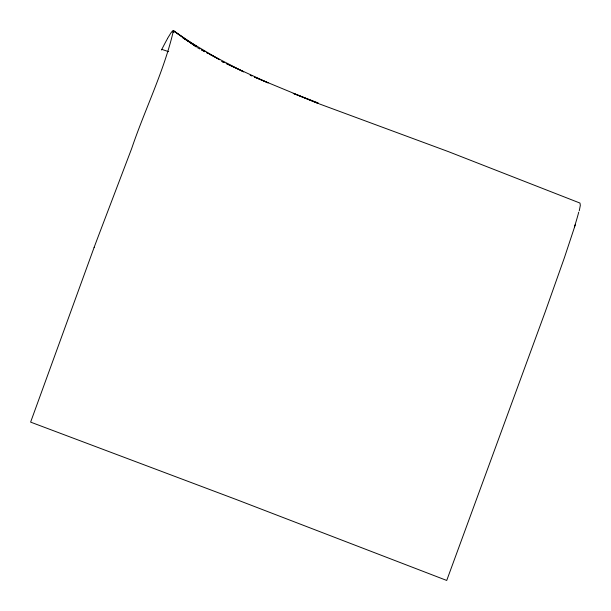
<?xml version="1.0" encoding="UTF-8"?>
<svg xmlns="http://www.w3.org/2000/svg" width="611" height="611" viewBox="0 0 611 611"><rect width="100%" height="100%" fill="white"/><g stroke="black" fill="none" stroke-linecap="round" stroke-linejoin="round"><path stroke-width="0.92" d="M579.274 210.78L580.328 205.327L579.976 203.066L448.314 151.597L319.232 103.862M575.318 224.741L564.381 257.781L545.211 311.885L446.725 580.45L236.648 499.653L30.619 422.117L94.163 247.302M167.376 38.684L171.118 32.597L173.31 30.573L196.391 46.955L173.134 30.55L196.337 46.215L182.628 37.752M161.739 49.354L168.674 51.675M293.311 93.414L318.224 102.954M293.295 93.422L318.583 103.626L254.543 77.093M250.182 75.26L251.923 75.993M254.382 77.062L268.145 82.875L226.062 63.407M224.352 62.605L221.785 61.406L224.26 62.612M226.796 63.819L243.667 71.861L206.663 52.577M197.437 47.689L199.957 49.025M201.63 49.911L204.983 51.691M201.531 49.919L204.838 51.706M206.487 52.599L208.145 53.493M209.794 54.387L219.708 59.741L184.003 38.501M173.44 30.687C164.122 71.036 144.929 109.262 131.671 148.542L98.738 235.12A345.696 14.763 -68.9 0 0 94.125 247.363M161.495 50.01A366.547 13.656 -68.9 0 1 167.193 39.18M578.724 212.162A200.691 7.034 -68.9 0 1 574.455 226.857M173.73 32.246L172.149 31.283L173.761 32.276"/></g></svg>
